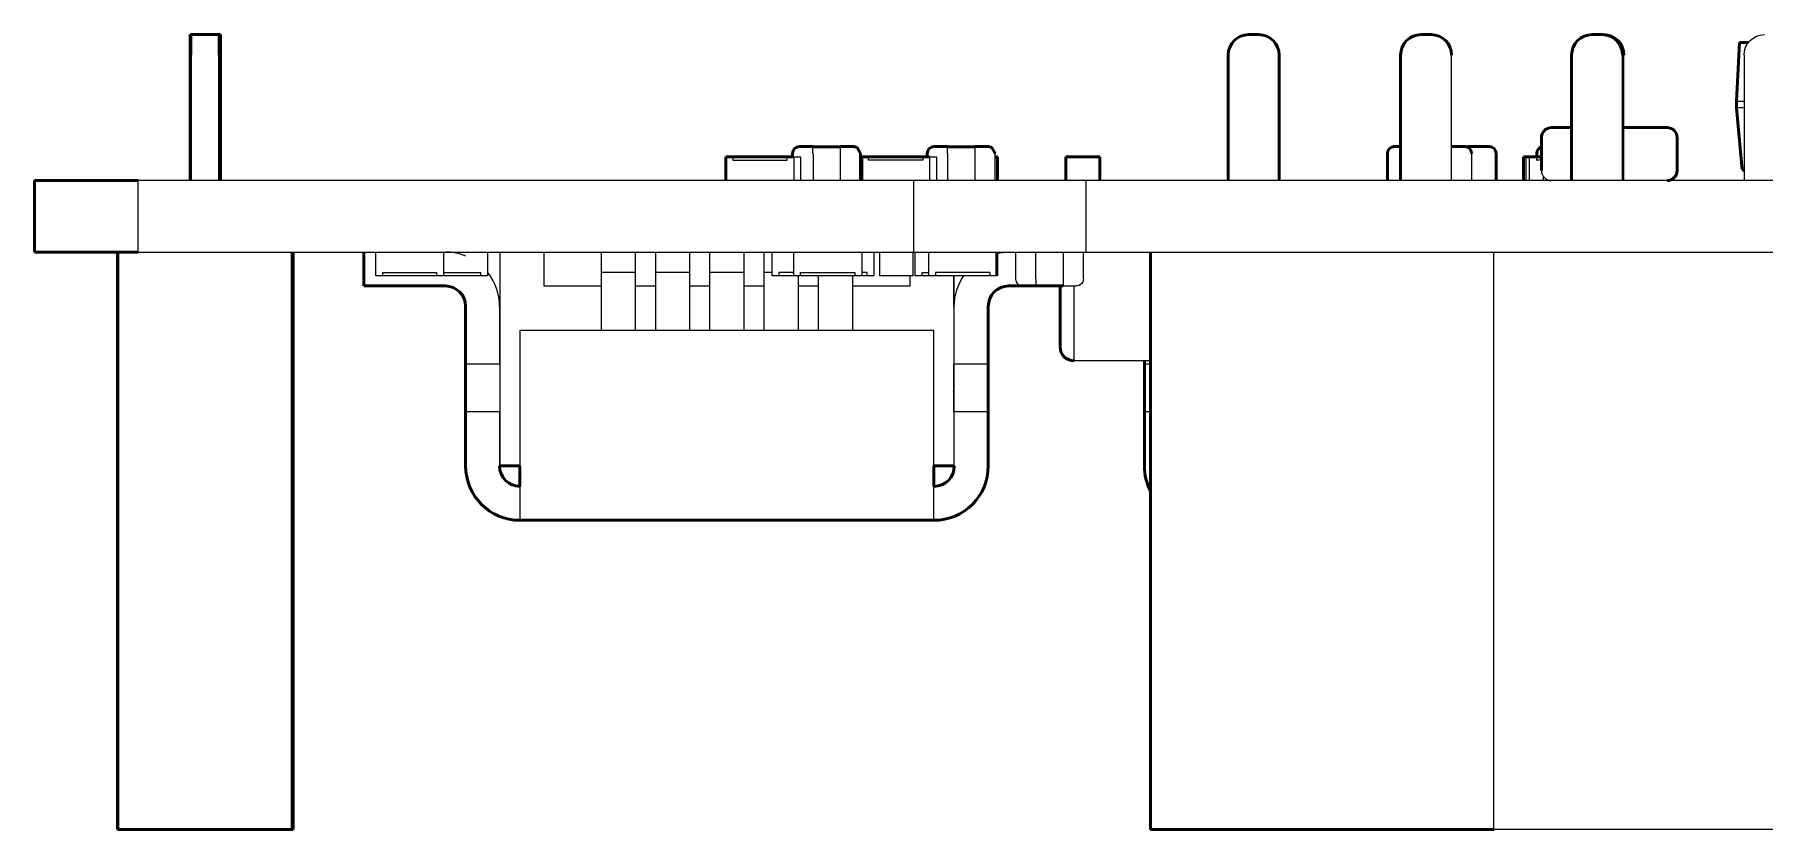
# Model space of a CAD drawing. Header units: millimetres. Extents: x 345 to 622, y 294 to 502.
# Drawn here: x 414.98 to 440.46, y 489.69 to 501.39 of the extents above; entities that cross this region are included whole.
import ezdxf

# ---------------------------------------------------------------- set-up
doc = ezdxf.new("R2010")
doc.units = ezdxf.units.MM
doc.layers.add('Make2D$可见线$场景轮廓线', color=18, linetype='Continuous', lineweight=50, true_color=0x000000)
doc.layers.add('Make2D$可见线$曲线', color=18, linetype='Continuous', true_color=0x000000)

msp = doc.modelspace()

# ---------------------------------------------------------------- linework, layer by layer
at = {"layer": 'Make2D$可见线$场景轮廓线', "color": 251, "true_color": 0x4b4b4b}
for p, q in [((417.266, 501.393), (417.266, 501.093)), ((417.266, 501.393), (417.28, 501.393)), ((417.286, 501.393), (417.686, 501.393)), ((417.686, 501.393), (417.716, 501.393)), ((417.716, 501.093), (417.716, 501.393)), ((417.716, 501.393), (417.716, 501.093)), ((432.861, 501.393), (433.011, 501.393)), ((435.401, 501.393), (435.551, 501.393)), ((437.921, 501.393), (438.071, 501.393)), ((417.266, 499.245), (417.266, 501.093)), ((417.716, 501.093), (417.716, 499.247)), ((432.561, 501.093), (432.561, 499.245)), ((433.311, 499.245), (433.311, 501.093)), ((435.101, 501.093), (435.101, 499.245)), ((437.621, 501.093), (437.621, 499.245)), ((416.196, 489.693), (416.196, 498.193)), ((418.786, 498.193), (418.786, 489.693)), ((431.416, 489.693), (431.416, 498.193)), ((416.216, 489.693), (416.196, 489.693)), ((418.756, 489.693), (416.216, 489.693)), ((418.786, 489.693), (418.756, 489.693)), ((436.478, 489.693), (431.416, 489.693))]:
    msp.add_line(p, q, dxfattribs=at)
at = {"layer": 'Make2D$可见线$场景轮廓线', "color": 254, "true_color": 0xcad1ee}
for p, q in [((440.051, 500.415), (440.096, 501.275)), ((440.096, 501.275), (440.222, 501.275)), ((440.051, 500.315), (440.051, 500.415)), ((440.051, 500.315), (440.126, 499.456))]:
    msp.add_line(p, q, dxfattribs=at)
at = {"layer": 'Make2D$可见线$场景轮廓线', "color": 18, "true_color": 0x000000}
for p, q in [((437.624, 500.025), (437.326, 500.025)), ((438.391, 500.025), (438.676, 500.025)), ((439.026, 500.025), (438.676, 500.025)), ((437.176, 499.875), (437.176, 499.395)), ((439.176, 499.395), (439.176, 499.875))]:
    msp.add_line(p, q, dxfattribs=at)
at = {"layer": 'Make2D$可见线$场景轮廓线', "color": 9, "true_color": 0xc0c0c0}
for p, q in [((425.161, 499.595), (425.261, 499.595)), ((425.161, 499.245), (425.161, 499.595)), ((425.261, 499.595), (426.061, 499.595)), ((426.061, 499.595), (426.161, 499.595)), ((427.161, 499.595), (427.261, 499.595)), ((427.161, 499.245), (427.161, 499.595)), ((427.261, 499.595), (428.061, 499.595)), ((428.061, 499.595), (428.161, 499.595)), ((429.131, 499.595), (429.162, 499.595)), ((429.162, 499.245), (429.162, 499.595)), ((430.17, 499.595), (430.67, 499.595)), ((430.17, 499.595), (430.17, 499.245)), ((430.67, 499.245), (430.67, 499.595)), ((436.91, 499.595), (436.947, 499.595)), ((436.91, 499.245), (436.91, 499.595)), ((436.95, 499.595), (437.007, 499.595)), ((437.001, 499.595), (437.101, 499.595)), ((437.101, 499.595), (437.178, 499.595)), ((429.15, 498.193), (429.15, 497.843))]:
    msp.add_line(p, q, dxfattribs=at)
at = {"layer": 'Make2D$可见线$场景轮廓线', "color": 7, "true_color": 0xfffff2}
for p, q in [((426.144, 499.645), (426.144, 499.595)), ((426.442, 499.745), (426.244, 499.745)), ((427.044, 499.745), (426.845, 499.745)), ((427.044, 499.745), (427.093, 499.732)), ((427.096, 499.73), (427.144, 499.645)), ((427.144, 499.245), (427.144, 499.645)), ((428.128, 499.645), (428.128, 499.595)), ((428.426, 499.745), (428.228, 499.745)), ((429.028, 499.745), (428.829, 499.745)), ((429.028, 499.745), (429.077, 499.732)), ((429.08, 499.73), (429.128, 499.645)), ((434.907, 499.645), (434.907, 499.245)), ((435.106, 499.745), (435.007, 499.745)), ((436.047, 499.745), (435.851, 499.745)), ((436.407, 499.745), (436.107, 499.745)), ((436.507, 499.645), (436.507, 499.245)), ((437.107, 499.645), (437.107, 499.595)), ((429.528, 497.693), (429.726, 497.693))]:
    msp.add_line(p, q, dxfattribs=at)
at = {"layer": 'Make2D$可见线$场景轮廓线', "color": 40, "true_color": 0xffa61c}
for p, q in [((426.844, 499.743), (426.444, 499.743)), ((428.828, 499.743), (428.428, 499.743)), ((429.728, 497.695), (430.128, 497.695))]:
    msp.add_line(p, q, dxfattribs=at)
at = {"layer": 'Make2D$可见线$场景轮廓线', "color": 96, "true_color": 0x008000}
for p, q in [((414.976, 498.193), (414.976, 499.245)), ((416.5, 499.245), (414.976, 499.245)), ((414.976, 498.193), (416.5, 498.193))]:
    msp.add_line(p, q, dxfattribs=at)
at = {"layer": 'Make2D$可见线$场景轮廓线', "color": 254, "true_color": 0xcbd2ef}
for p, q in [((419.826, 497.693), (419.826, 498.193)), ((421.026, 497.693), (419.826, 497.693)), ((429.526, 497.693), (429.326, 497.693)), ((421.326, 497.393), (421.326, 496.543)), ((429.026, 496.543), (429.026, 497.393)), ((421.326, 496.543), (421.326, 495.843)), ((429.026, 495.843), (429.026, 496.543)), ((431.326, 496.593), (431.326, 496.543)), ((431.326, 496.543), (431.326, 495.843)), ((421.326, 495.843), (421.326, 495.043)), ((429.026, 495.043), (429.026, 495.843)), ((431.326, 495.843), (431.326, 495.043)), ((422.126, 495.043), (421.836, 495.043)), ((422.126, 494.743), (422.126, 495.043)), ((428.516, 495.043), (428.226, 495.043)), ((428.226, 494.743), (428.226, 495.043)), ((428.226, 494.243), (422.126, 494.243))]:
    msp.add_line(p, q, dxfattribs=at)
at = {"layer": 'Make2D$可见线$场景轮廓线', "color": 254, "true_color": 0xdcdcdc}
msp.add_line((430.086, 496.793), (430.086, 497.695), dxfattribs=at)
at = {"layer": 'Make2D$可见线$场景轮廓线', "color": 251, "true_color": 0x4b4b4b, "extrusion": (0, 0, -1)}
for centre, start, end in [((-432.861, 501.093), 360, 90), ((-433.011, 501.093), 90, 180), ((-435.401, 501.093), 360, 90), ((-435.551, 501.093), 90, 180), ((-437.921, 501.093), 0, 90), ((-438.071, 501.093), 90, 180), ((-438.091, 501.093), 90, 180)]:
    msp.add_arc(centre, 0.3, start, end, dxfattribs=at)
at = {"layer": 'Make2D$可见线$场景轮廓线', "color": 18, "true_color": 0x000000, "extrusion": (0, 0, -1)}
for centre, start, end in [((-437.326, 499.875), 360, 90), ((-439.026, 499.395), 180, 270)]:
    msp.add_arc(centre, 0.15, start, end, dxfattribs=at)
at = {"layer": 'Make2D$可见线$场景轮廓线', "color": 18, "true_color": 0x000000}
msp.add_arc((439.026, 499.875), 0.15, 0, 90, dxfattribs=at)
at = {"layer": 'Make2D$可见线$场景轮廓线', "color": 7, "true_color": 0xfffff2, "extrusion": (0, 0, -1)}
for centre, start, end in [((-426.244, 499.645), 360, 90), ((-428.228, 499.645), 0, 90), ((-435.007, 499.645), 360, 90), ((-436.047, 499.645), 90, 180), ((-436.107, 499.645), 74.1267, 90), ((-436.407, 499.645), 90, 180), ((-437.207, 499.645), 360, 72.2784)]:
    msp.add_arc(centre, 0.1, start, end, dxfattribs=at)
at = {"layer": 'Make2D$可见线$场景轮廓线', "color": 254, "true_color": 0xcad1ee, "extrusion": (0, 0, -1)}
msp.add_arc((-440.226, 499.465), 0.1, 310.4074, 355, dxfattribs=at)
at = {"layer": 'Make2D$可见线$场景轮廓线', "color": 254, "true_color": 0xcbd2ef, "extrusion": (0, 0, -1)}
for centre, radius, start, end in [((-421.026, 497.393), 0.3, 90, 180), ((-422.126, 495.043), 0.8, 270, 360), ((-422.126, 495.043), 0.3, 270, 0), ((-428.226, 495.043), 0.3, 180, 270), ((-428.226, 495.043), 0.8, 180, 270), ((-432.126, 495.043), 0.8, 332.5582, 360)]:
    msp.add_arc(centre, radius, start, end, dxfattribs=at)
at = {"layer": 'Make2D$可见线$场景轮廓线', "color": 254, "true_color": 0xcbd2ef}
msp.add_arc((429.326, 497.393), 0.3, 90, 180, dxfattribs=at)
at = {"layer": 'Make2D$可见线$场景轮廓线', "color": 254, "true_color": 0xdcdcdc, "extrusion": (0, 0, -1)}
msp.add_arc((-430.286, 496.793), 0.2, 270, 0, dxfattribs=at)
at = {"layer": 'Make2D$可见线$曲线', "color": 251, "true_color": 0x4b4b4b}
for p, q in [((417.266, 501.393), (417.266, 501.093)), ((417.266, 501.393), (417.28, 501.393)), ((417.286, 501.393), (417.686, 501.393)), ((417.686, 501.393), (417.716, 501.393)), ((417.716, 501.093), (417.716, 501.393)), ((417.716, 501.393), (417.716, 501.093)), ((432.861, 501.393), (433.011, 501.393)), ((435.401, 501.393), (435.551, 501.393)), ((437.921, 501.393), (438.071, 501.393)), ((417.266, 499.245), (417.266, 501.093)), ((417.716, 501.093), (417.716, 499.247)), ((432.561, 501.093), (432.561, 499.245)), ((433.311, 499.245), (433.311, 501.093)), ((435.101, 501.093), (435.101, 499.245)), ((437.621, 501.093), (437.621, 499.245)), ((416.196, 489.693), (416.196, 498.193)), ((418.786, 498.193), (418.786, 489.693)), ((431.416, 489.693), (431.416, 498.193)), ((416.216, 489.693), (416.196, 489.693)), ((418.756, 489.693), (416.216, 489.693)), ((418.786, 489.693), (418.756, 489.693)), ((436.478, 489.693), (431.416, 489.693))]:
    msp.add_line(p, q, dxfattribs=at)
at = {"layer": 'Make2D$可见线$曲线', "color": 251, "lineweight": -3, "true_color": 0x4b4b4b}
for p, q in [((417.286, 501.393), (417.286, 501.093)), ((417.686, 501.093), (417.686, 501.393)), ((417.686, 501.393), (417.686, 501.093)), ((417.286, 499.245), (417.286, 501.093)), ((417.686, 501.093), (417.686, 499.245)), ((435.851, 499.245), (435.851, 501.093)), ((438.371, 499.245), (438.371, 501.093)), ((438.391, 499.246), (438.391, 501.093)), ((440.161, 501.093), (440.161, 499.249)), ((416.216, 489.693), (416.216, 498.193)), ((418.756, 498.193), (418.756, 489.693)), ((436.476, 489.693), (436.476, 498.193)), ((452.216, 489.693), (436.476, 489.693))]:
    msp.add_line(p, q, dxfattribs=at)
at = {"layer": 'Make2D$可见线$曲线', "color": 254, "true_color": 0xcad1ee}
for p, q in [((440.051, 500.415), (440.096, 501.275)), ((440.096, 501.275), (440.222, 501.275)), ((440.051, 500.315), (440.051, 500.415)), ((440.051, 500.315), (440.126, 499.456))]:
    msp.add_line(p, q, dxfattribs=at)
at = {"layer": 'Make2D$可见线$曲线', "color": 254, "lineweight": -3, "true_color": 0xcad1ee}
for p, q in [((440.051, 500.415), (440.162, 500.415)), ((440.15, 500.315), (440.051, 500.315))]:
    msp.add_line(p, q, dxfattribs=at)
at = {"layer": 'Make2D$可见线$曲线', "color": 18, "true_color": 0x000000}
for p, q in [((437.624, 500.025), (437.326, 500.025)), ((438.391, 500.025), (438.676, 500.025)), ((439.026, 500.025), (438.676, 500.025)), ((437.176, 499.875), (437.176, 499.395)), ((439.176, 499.395), (439.176, 499.875))]:
    msp.add_line(p, q, dxfattribs=at)
at = {"layer": 'Make2D$可见线$曲线', "color": 9, "true_color": 0xc0c0c0}
for p, q in [((425.161, 499.595), (425.261, 499.595)), ((425.161, 499.245), (425.161, 499.595)), ((425.261, 499.595), (426.061, 499.595)), ((426.061, 499.595), (426.161, 499.595)), ((427.161, 499.595), (427.261, 499.595)), ((427.161, 499.245), (427.161, 499.595)), ((427.261, 499.595), (428.061, 499.595)), ((428.061, 499.595), (428.161, 499.595)), ((429.131, 499.595), (429.162, 499.595)), ((429.162, 499.245), (429.162, 499.595)), ((430.17, 499.595), (430.67, 499.595)), ((430.17, 499.595), (430.17, 499.245)), ((430.67, 499.245), (430.67, 499.595)), ((436.91, 499.595), (436.947, 499.595)), ((436.91, 499.245), (436.91, 499.595)), ((436.95, 499.595), (437.007, 499.595)), ((437.001, 499.595), (437.101, 499.595)), ((437.101, 499.595), (437.178, 499.595)), ((429.15, 498.193), (429.15, 497.843))]:
    msp.add_line(p, q, dxfattribs=at)
at = {"layer": 'Make2D$可见线$曲线', "color": 9, "lineweight": -3, "true_color": 0xc0c0c0}
for p, q in [((425.261, 499.595), (425.261, 499.545)), ((425.261, 499.545), (426.061, 499.545)), ((426.061, 499.545), (426.061, 499.595)), ((426.161, 499.595), (426.261, 499.595)), ((426.161, 499.595), (426.161, 499.245)), ((426.261, 499.595), (426.261, 499.245)), ((427.261, 499.545), (427.261, 499.595)), ((428.061, 499.545), (427.261, 499.545)), ((428.061, 499.595), (428.061, 499.545)), ((428.161, 499.595), (428.261, 499.595)), ((428.161, 499.595), (428.161, 499.245)), ((428.261, 499.595), (428.261, 499.245)), ((436.95, 499.245), (436.95, 499.595)), ((437.001, 499.245), (437.001, 499.595)), ((437.101, 499.595), (437.101, 499.545)), ((437.18, 499.545), (437.101, 499.545)), ((420.001, 497.843), (420.001, 498.193)), ((421.001, 498.193), (421.001, 497.843)), ((421.65, 498.193), (421.65, 497.843)), ((425.841, 497.843), (425.841, 498.193)), ((426.161, 497.843), (426.161, 498.193)), ((427.161, 498.193), (427.161, 497.843)), ((427.341, 498.193), (427.341, 497.843)), ((427.422, 498.193), (427.422, 497.843)), ((427.922, 497.843), (427.922, 498.193)), ((427.95, 497.843), (427.95, 498.193)), ((428.15, 497.843), (428.15, 498.193)), ((420.101, 497.843), (420.001, 497.843)), ((420.101, 497.893), (420.101, 497.843)), ((420.101, 497.893), (420.901, 497.893)), ((420.901, 497.843), (420.101, 497.843)), ((420.901, 497.843), (420.901, 497.893)), ((421.001, 497.843), (420.901, 497.843)), ((421.55, 497.843), (421.001, 497.843)), ((421.006, 497.893), (421.55, 497.893)), ((421.55, 497.843), (421.55, 497.893)), ((421.65, 497.843), (421.55, 497.843)), ((425.941, 497.843), (425.841, 497.843)), ((425.941, 497.893), (425.941, 497.843)), ((426.161, 497.893), (425.941, 497.893)), ((426.161, 497.843), (425.941, 497.843)), ((426.261, 497.843), (426.161, 497.843)), ((426.261, 497.843), (426.261, 497.893)), ((426.261, 497.893), (427.061, 497.893)), ((427.061, 497.843), (426.261, 497.843)), ((427.061, 497.893), (427.061, 497.843)), ((427.161, 497.843), (427.061, 497.843)), ((427.241, 497.843), (427.161, 497.843)), ((427.241, 497.893), (427.167, 497.893)), ((427.241, 497.843), (427.241, 497.893)), ((427.341, 497.843), (427.241, 497.843)), ((427.922, 497.843), (427.422, 497.843)), ((428.05, 497.843), (427.95, 497.843)), ((428.05, 497.843), (428.05, 497.893)), ((428.05, 497.893), (428.15, 497.893)), ((428.147, 497.843), (428.05, 497.843)), ((428.25, 497.843), (428.15, 497.843)), ((428.25, 497.893), (428.25, 497.843)), ((429.05, 497.893), (428.25, 497.893)), ((429.05, 497.843), (428.25, 497.843)), ((429.05, 497.893), (429.05, 497.843)), ((429.15, 497.843), (429.05, 497.843))]:
    msp.add_line(p, q, dxfattribs=at)
at = {"layer": 'Make2D$可见线$曲线', "color": 7, "true_color": 0xfffff2}
for p, q in [((426.144, 499.645), (426.144, 499.595)), ((426.442, 499.745), (426.244, 499.745)), ((427.044, 499.745), (426.845, 499.745)), ((427.044, 499.745), (427.093, 499.732)), ((427.096, 499.73), (427.144, 499.645)), ((427.144, 499.245), (427.144, 499.645)), ((428.128, 499.645), (428.128, 499.595)), ((428.426, 499.745), (428.228, 499.745)), ((429.028, 499.745), (428.829, 499.745)), ((429.028, 499.745), (429.077, 499.732)), ((429.08, 499.73), (429.128, 499.645)), ((434.907, 499.645), (434.907, 499.245)), ((435.106, 499.745), (435.007, 499.745)), ((436.047, 499.745), (435.851, 499.745)), ((436.407, 499.745), (436.107, 499.745)), ((436.507, 499.645), (436.507, 499.245)), ((437.107, 499.645), (437.107, 499.595)), ((429.528, 497.693), (429.726, 497.693))]:
    msp.add_line(p, q, dxfattribs=at)
at = {"layer": 'Make2D$可见线$曲线', "color": 7, "lineweight": -3, "true_color": 0xfffff2}
for p, q in [((426.442, 499.645), (426.442, 499.745)), ((426.845, 499.745), (426.845, 499.645)), ((426.845, 499.645), (426.845, 499.245)), ((428.426, 499.645), (428.426, 499.745)), ((428.829, 499.745), (428.829, 499.645)), ((428.829, 499.645), (428.829, 499.245)), ((429.128, 499.245), (429.128, 499.645)), ((436.147, 499.645), (436.147, 499.245)), ((437.207, 499.245), (437.207, 499.305)), ((429.428, 498.193), (429.428, 497.793)), ((430.129, 498.193), (430.129, 497.793)), ((430.428, 497.793), (430.428, 498.193)), ((430.129, 497.793), (430.129, 497.693)), ((430.129, 497.693), (430.328, 497.693))]:
    msp.add_line(p, q, dxfattribs=at)
at = {"layer": 'Make2D$可见线$曲线', "color": 40, "true_color": 0xffa61c}
for p, q in [((426.844, 499.743), (426.444, 499.743)), ((428.828, 499.743), (428.428, 499.743)), ((429.728, 497.695), (430.128, 497.695))]:
    msp.add_line(p, q, dxfattribs=at)
at = {"layer": 'Make2D$可见线$曲线', "color": 40, "lineweight": -3, "true_color": 0xffa61c}
for p, q in [((426.444, 499.645), (426.444, 499.246)), ((428.428, 499.246), (428.428, 499.645)), ((426.444, 499.246), (426.446, 499.246)), ((429.728, 497.795), (429.728, 498.192)), ((429.728, 497.793), (429.728, 497.695))]:
    msp.add_line(p, q, dxfattribs=at)
at = {"layer": 'Make2D$可见线$曲线', "color": 96, "true_color": 0x008000}
for p, q in [((414.976, 498.193), (414.976, 499.245)), ((416.5, 499.245), (414.976, 499.245)), ((414.976, 498.193), (416.5, 498.193))]:
    msp.add_line(p, q, dxfattribs=at)
at = {"layer": 'Make2D$可见线$曲线', "color": 96, "lineweight": -3, "true_color": 0x008000}
for p, q in [((416.5, 498.193), (416.5, 499.245)), ((427.93, 499.245), (416.5, 499.245)), ((427.93, 498.193), (427.93, 499.245)), ((430.47, 499.245), (427.93, 499.245)), ((430.47, 498.193), (430.47, 499.245)), ((463.236, 499.245), (430.47, 499.245)), ((416.5, 498.193), (427.93, 498.193)), ((427.93, 498.193), (430.47, 498.193)), ((430.47, 498.193), (458.971, 498.193))]:
    msp.add_line(p, q, dxfattribs=at)
at = {"layer": 'Make2D$可见线$曲线', "color": 254, "true_color": 0xcbd2ef}
for p, q in [((419.826, 497.693), (419.826, 498.193)), ((421.026, 497.693), (419.826, 497.693)), ((429.526, 497.693), (429.326, 497.693)), ((421.326, 497.393), (421.326, 496.543)), ((429.026, 496.543), (429.026, 497.393)), ((421.326, 496.543), (421.326, 495.843)), ((429.026, 495.843), (429.026, 496.543)), ((431.326, 496.593), (431.326, 496.543)), ((431.326, 496.543), (431.326, 495.843)), ((421.326, 495.843), (421.326, 495.043)), ((429.026, 495.043), (429.026, 495.843)), ((431.326, 495.843), (431.326, 495.043)), ((422.126, 495.043), (421.836, 495.043)), ((422.126, 494.743), (422.126, 495.043)), ((428.516, 495.043), (428.226, 495.043)), ((428.226, 494.743), (428.226, 495.043)), ((428.226, 494.243), (422.126, 494.243))]:
    msp.add_line(p, q, dxfattribs=at)
at = {"layer": 'Make2D$可见线$曲线', "color": 254, "lineweight": -3, "true_color": 0xcbd2ef}
for p, q in [((421.836, 495.043), (421.836, 498.193)), ((422.476, 498.193), (422.476, 497.693)), ((423.326, 497.893), (423.326, 498.193)), ((423.826, 498.193), (423.826, 497.893)), ((424.126, 497.893), (424.126, 498.193)), ((424.626, 498.193), (424.626, 497.893)), ((424.926, 497.893), (424.926, 498.193)), ((425.426, 498.193), (425.426, 497.893)), ((425.726, 497.893), (425.726, 498.193)), ((423.326, 497.793), (423.326, 497.893)), ((423.826, 497.893), (423.326, 497.893)), ((423.326, 497.043), (423.326, 497.793)), ((423.826, 497.893), (423.826, 497.793)), ((423.826, 497.793), (423.826, 497.043)), ((424.126, 497.793), (424.126, 497.893)), ((424.626, 497.893), (424.126, 497.893)), ((424.126, 497.043), (424.126, 497.793)), ((424.626, 497.893), (424.626, 497.793)), ((424.626, 497.793), (424.626, 497.043)), ((424.926, 497.793), (424.926, 497.893)), ((425.426, 497.893), (424.926, 497.893)), ((424.926, 497.043), (424.926, 497.793)), ((425.426, 497.893), (425.426, 497.793)), ((425.426, 497.793), (425.426, 497.043)), ((425.726, 497.793), (425.726, 497.893)), ((425.845, 497.893), (425.726, 497.893)), ((425.726, 497.043), (425.726, 497.793)), ((426.226, 497.793), (426.226, 497.043)), ((426.526, 497.043), (426.526, 497.793)), ((427.026, 497.793), (427.026, 497.043)), ((427.876, 497.693), (427.876, 497.843)), ((428.516, 497.843), (428.516, 497.393)), ((428.526, 497.393), (428.526, 497.843)), ((422.476, 497.693), (423.326, 497.693)), ((423.826, 497.693), (424.126, 497.693)), ((424.626, 497.693), (424.926, 497.693)), ((425.426, 497.693), (425.726, 497.693)), ((426.226, 497.693), (426.526, 497.693)), ((427.026, 497.693), (427.876, 497.693)), ((421.826, 497.393), (421.826, 496.543)), ((428.526, 496.543), (428.526, 497.393)), ((422.126, 497.043), (422.126, 495.043)), ((422.126, 497.043), (428.226, 497.043)), ((428.226, 495.043), (428.226, 497.043)), ((421.826, 496.543), (421.326, 496.543)), ((428.516, 496.543), (428.516, 495.843)), ((429.026, 496.543), (428.526, 496.543)), ((428.526, 495.843), (428.526, 496.543)), ((431.419, 496.543), (431.326, 496.543)), ((421.326, 495.843), (421.826, 495.843)), ((421.826, 495.843), (421.826, 495.043)), ((428.526, 495.843), (429.026, 495.843)), ((428.526, 495.043), (428.526, 495.843)), ((431.326, 495.843), (431.417, 495.843)), ((422.126, 494.743), (422.126, 494.243)), ((428.226, 494.243), (428.226, 494.743))]:
    msp.add_line(p, q, dxfattribs=at)
at = {"layer": 'Make2D$可见线$曲线', "color": 254, "true_color": 0xdcdcdc}
msp.add_line((430.086, 496.793), (430.086, 497.695), dxfattribs=at)
at = {"layer": 'Make2D$可见线$曲线', "color": 254, "lineweight": -3, "true_color": 0xdcdcdc}
for p, q in [((430.286, 497.693), (430.286, 496.793)), ((430.286, 496.793), (430.286, 496.593)), ((431.416, 496.593), (430.286, 496.593))]:
    msp.add_line(p, q, dxfattribs=at)
at = {"layer": 'Make2D$可见线$曲线', "color": 251, "true_color": 0x4b4b4b, "extrusion": (0, 0, -1)}
for centre, start, end in [((-432.861, 501.093), 360, 90), ((-433.011, 501.093), 90, 180), ((-435.401, 501.093), 360, 90), ((-435.551, 501.093), 90, 180), ((-437.921, 501.093), 0, 90), ((-438.071, 501.093), 90, 180), ((-438.091, 501.093), 90, 180)]:
    msp.add_arc(centre, 0.3, start, end, dxfattribs=at)
at = {"layer": 'Make2D$可见线$曲线', "color": 251, "lineweight": -3, "true_color": 0x4b4b4b, "extrusion": (0, 0, -1)}
msp.add_arc((-440.461, 501.093), 0.3, 0, 90, dxfattribs=at)
at = {"layer": 'Make2D$可见线$曲线', "color": 18, "true_color": 0x000000, "extrusion": (0, 0, -1)}
for centre, start, end in [((-437.326, 499.875), 360, 90), ((-439.026, 499.395), 180, 270)]:
    msp.add_arc(centre, 0.15, start, end, dxfattribs=at)
at = {"layer": 'Make2D$可见线$曲线', "color": 18, "true_color": 0x000000}
msp.add_arc((439.026, 499.875), 0.15, 0, 90, dxfattribs=at)
at = {"layer": 'Make2D$可见线$曲线', "color": 7, "true_color": 0xfffff2, "extrusion": (0, 0, -1)}
for centre, start, end in [((-426.244, 499.645), 360, 90), ((-428.228, 499.645), 0, 90), ((-435.007, 499.645), 360, 90), ((-436.047, 499.645), 90, 180), ((-436.107, 499.645), 74.1267, 90), ((-436.407, 499.645), 90, 180), ((-437.207, 499.645), 360, 72.2784)]:
    msp.add_arc(centre, 0.1, start, end, dxfattribs=at)
at = {"layer": 'Make2D$可见线$曲线', "color": 18, "lineweight": -3, "true_color": 0x000000}
msp.add_arc((437.326, 499.395), 0.15, 180, 270, dxfattribs=at)
at = {"layer": 'Make2D$可见线$曲线', "color": 254, "true_color": 0xcad1ee, "extrusion": (0, 0, -1)}
msp.add_arc((-440.226, 499.465), 0.1, 310.4074, 355, dxfattribs=at)
at = {"layer": 'Make2D$可见线$曲线', "color": 254, "lineweight": -3, "true_color": 0xcbd2ef}
for centre, radius, start, end in [((421.026, 497.393), 0.8, 67.7799, 90), ((421.026, 497.393), 0.8, 0, 38.6406), ((-506894.355, 497.794), 507320.881, 359.99999986, 0.00000551), ((428.226, 496.069), 0.3, 360, 14.836)]:
    msp.add_arc(centre, radius, start, end, dxfattribs=at)
at = {"layer": 'Make2D$可见线$曲线', "color": 254, "lineweight": -3, "true_color": 0xcbd2ef, "extrusion": (0, 0, -1)}
for centre, radius, start, end in [((-429.326, 497.393), 0.8, 77.3428, 90), ((506964.874, 497.794), 507391.099, 179.99999449, 180.00000014), ((506870.464, 497.794), 507297.49, 179.99999449, 180.00000014), ((-429.326, 497.393), 0.8, 360, 34.3644)]:
    msp.add_arc(centre, radius, start, end, dxfattribs=at)
at = {"layer": 'Make2D$可见线$曲线', "color": 7, "lineweight": -3, "true_color": 0xfffff2}
msp.add_arc((429.528, 497.793), 0.1, 180, 270, dxfattribs=at)
at = {"layer": 'Make2D$可见线$曲线', "color": 7, "lineweight": -3, "true_color": 0xfffff2, "extrusion": (0, 0, -1)}
msp.add_arc((-430.328, 497.793), 0.1, 180, 270, dxfattribs=at)
at = {"layer": 'Make2D$可见线$曲线', "color": 254, "true_color": 0xcbd2ef, "extrusion": (0, 0, -1)}
for centre, radius, start, end in [((-421.026, 497.393), 0.3, 90, 180), ((-422.126, 495.043), 0.8, 270, 360), ((-422.126, 495.043), 0.3, 270, 0), ((-428.226, 495.043), 0.3, 180, 270), ((-428.226, 495.043), 0.8, 180, 270), ((-432.126, 495.043), 0.8, 332.5582, 360)]:
    msp.add_arc(centre, radius, start, end, dxfattribs=at)
at = {"layer": 'Make2D$可见线$曲线', "color": 254, "true_color": 0xcbd2ef}
msp.add_arc((429.326, 497.393), 0.3, 90, 180, dxfattribs=at)
at = {"layer": 'Make2D$可见线$曲线', "color": 254, "true_color": 0xdcdcdc, "extrusion": (0, 0, -1)}
msp.add_arc((-430.286, 496.793), 0.2, 270, 0, dxfattribs=at)

doc.saveas('drawing.dxf')
